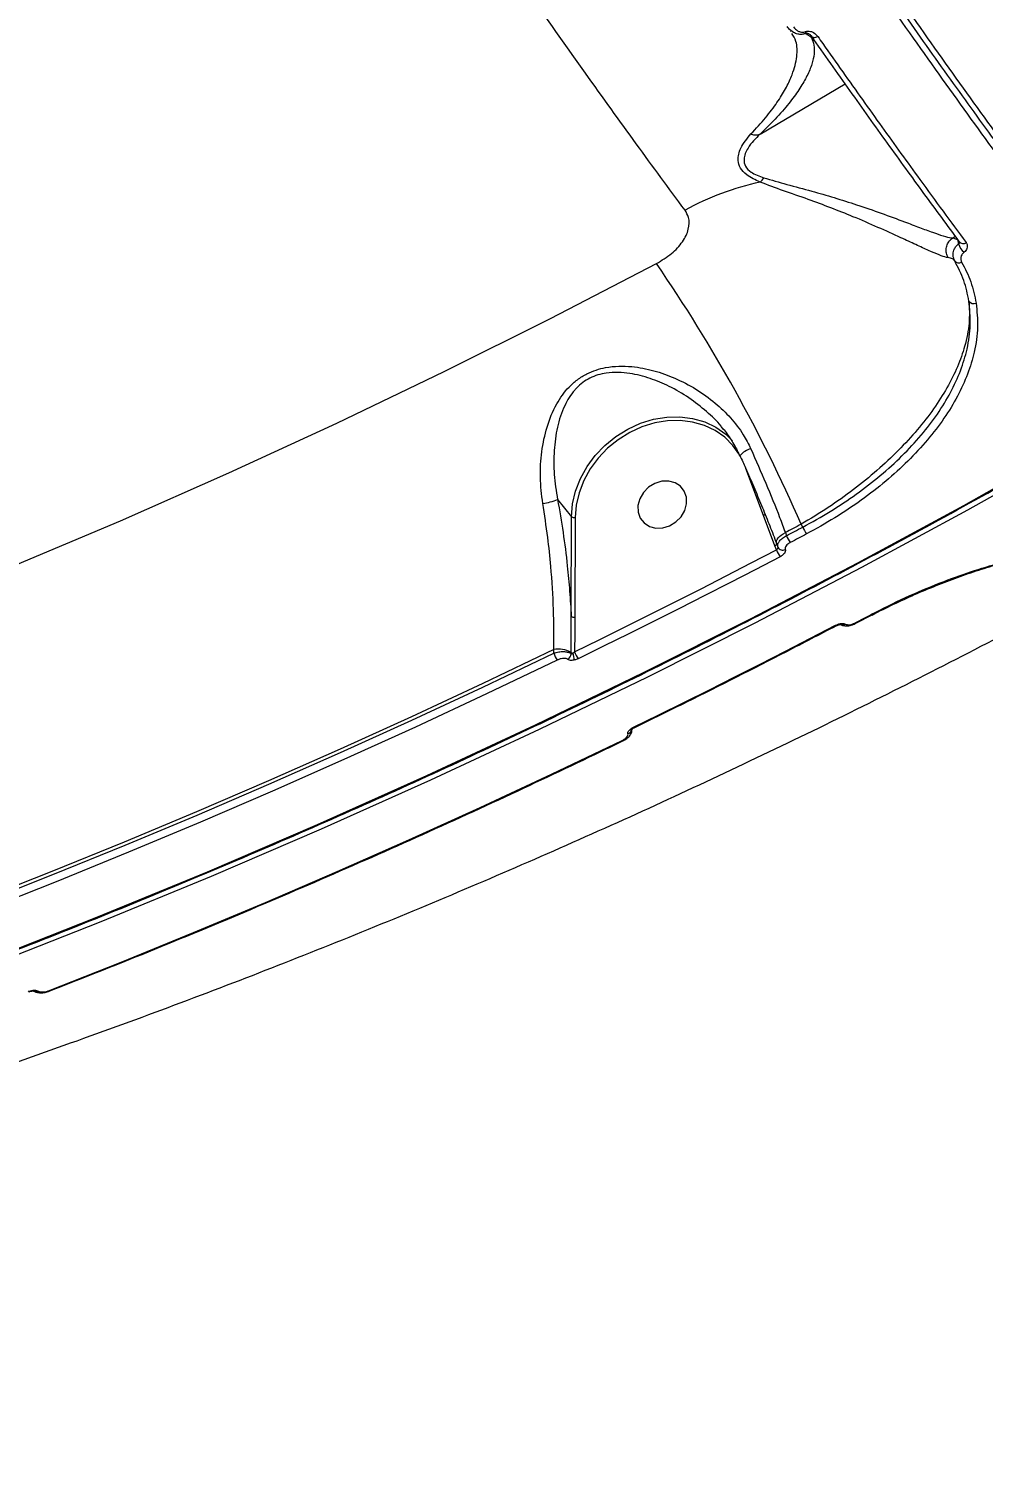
# Model space of a CAD drawing. Header units: millimetres. Extents: x -7151 to 6134, y -5040 to 5562.
# Drawn here: x -1339.5 to -1173.9, y -165.6 to 85.4 of the extents above; entities that cross this region are included whole.
import ezdxf

# ---------------------------------------------------------------- set-up
doc = ezdxf.new("R2010")
doc.units = ezdxf.units.MM
for name, color, linetype in [('DIKOM_ОБЪЕКТ', 7, 'Continuous'), ('DIKOM_РАЗМЕР_ЗОНА', 7, 'Continuous'), ('DIKOM_РАЗМЕР_ОБЪЕКТА', 7, 'Continuous')]:
    doc.layers.add(name, color=color, linetype=linetype)
doc.styles.add('style1', font='arial.ttf', dxfattribs={"width": 0.8})
doc.dimstyles.new('1-50', dxfattribs={"dimtxt": 300, "dimasz": 200, "dimexe": 100, "dimexo": 0, "dimgap": 100, "dimtad": 1, "dimtxsty": 'style1', "dimcen": 200, "dimclrd": 7, "dimclre": 7, "dimclrt": 7, "dimadec": 1, "dimazin": 2, "dimtfac": 1, "dimtmove": 0, "dimatfit": 2, "dimfxl": 0, "dimlwd": 25, "dimlwe": 18, "dimarcsym": 0})

# ---------------------------------------------------------------- blocks, each defined once
blk = doc.blocks.new('*D0')
at = {"layer": 'Defpoints', "color": 0, "transparency": 16777216}
for p in [(4133.55, 168.74), (-4567.47, -1241.13), (4133.55, -4153.12)]:
    blk.add_point(p, dxfattribs=at)
at = {"layer": 'DIKOM_РАЗМЕР_ОБЪЕКТА', "color": 7, "lineweight": 18, "transparency": 16777216}
for p, q in [((4133.55, 168.74), (4133.55, -4253.12)), ((-4567.47, -1241.13), (-4567.47, -4253.12))]:
    blk.add_line(p, q, dxfattribs=at)
at = {"layer": 'DIKOM_РАЗМЕР_ОБЪЕКТА', "color": 7, "lineweight": 25, "transparency": 16777216}
blk.add_line((-4367.47, -4153.12), (3933.55, -4153.12), dxfattribs=at)
at = {"layer": 'DIKOM_РАЗМЕР_ОБЪЕКТА', "color": 7, "transparency": 16777216}
for points in [[(-4367.47, -4119.79), (-4367.47, -4186.45), (-4567.47, -4153.12)], [(3933.55, -4119.79), (3933.55, -4186.45), (4133.55, -4153.12)]]:
    blk.add_solid(points, dxfattribs=at)
at = {"layer": 'DIKOM_РАЗМЕР_ОБЪЕКТА', "color": 7, "transparency": 16777216, "insert": (150.61, -3899.95), "char_height": 300, "attachment_point": 5, "style": 'style1'}
blk.add_mtext('8700', dxfattribs=at)
blk = doc.blocks.new('*D3')
at = {"layer": 'Defpoints', "color": 0, "transparency": 16777216}
for p in [(6133.55, 253.24), (-5802.46, -2467.19), (6133.55, -4939.78)]:
    blk.add_point(p, dxfattribs=at)
at = {"layer": 'DIKOM_РАЗМЕР_ЗОНА', "color": 7, "lineweight": 18, "transparency": 16777216}
for p, q in [((6133.55, 253.24), (6133.55, -5039.78)), ((-5802.46, -2467.19), (-5802.46, -5039.78))]:
    blk.add_line(p, q, dxfattribs=at)
at = {"layer": 'DIKOM_РАЗМЕР_ЗОНА', "color": 7, "lineweight": 25, "transparency": 16777216}
blk.add_line((-5602.46, -4939.78), (5933.55, -4939.78), dxfattribs=at)
at = {"layer": 'DIKOM_РАЗМЕР_ЗОНА', "color": 7, "transparency": 16777216}
for points in [[(-5602.46, -4906.44), (-5602.46, -4973.11), (-5802.46, -4939.78)], [(5933.55, -4906.44), (5933.55, -4973.11), (6133.55, -4939.78)]]:
    blk.add_solid(points, dxfattribs=at)
at = {"layer": 'DIKOM_РАЗМЕР_ЗОНА', "color": 7, "transparency": 16777216, "insert": (186.61, -4686.61), "char_height": 300, "attachment_point": 5, "style": 'style1'}
blk.add_mtext('11950', dxfattribs=at)

msp = doc.modelspace()

# ---------------------------------------------------------------- linework, layer by layer
at = {"layer": 'DIKOM_ОБЪЕКТ', "color": 7, "linetype": 'Continuous', "lineweight": 15}
for p, q in [((-1207.346, 85.218), (-1207.187, 85.033)), ((-1207.254, 84.915), (-1207.294, 84.992)), ((-1203.291, 83.605), (-1203.685, 83.872)), ((-1212.6, 67.095), (-1197.816, 75.843)), ((-1179.155, 49.107), (-1179.152, 49.109)), ((-1179.152, 49.109), (-1178.679, 49.389)), ((-1179.152, 49.109), (-1178.179, 48.767)), ((-1178.129, 48.075), (-1178.179, 48.767)), ((-1218.906, 15.805), (-1219.163, 16.15)), ((-1212.018, 0.918), (-1215.058, 9.059)), ((-1247.726, 3.702), (-1245.304, 0.706)), ((-1245.366, -16.592), (-1245.304, 0.706)), ((-1244.667, 0.572), (-1244.728, -16.727)), ((-1210.017, -4.322), (-1212.018, 0.918)), ((-1208.199, -2.045), (-1208, -2.578)), ((-1205.19, -1.098), (-1205.451, -0.597)), ((-1209.748, -5.042), (-1210.017, -4.322)), ((-1209.714, -3.943), (-1209.479, -4.571)), ((-1195.955, -17.785), (-1193.143, -16.304)), ((-1195.955, -17.785), (-1195.958, -17.786)), ((-1248.411, -22.97), (-1248.409, -22.34)), ((-1245.394, -23.053), (-1245.393, -22.846)), ((-1234.862, -36.189), (-1234.863, -36.288)), ((-1234.826, -36.282), (-1234.825, -36.157))]:
    msp.add_line(p, q, dxfattribs=at)
at = {"layer": 'DIKOM_ОБЪЕКТ', "color": 7, "linetype": 'Continuous', "lineweight": 15, "flags": 128}
for points in [[(-1203.688, 84.167), (-1203.619, 84.061), (-1203.519, 83.978), (-1203.394, 83.922), (-1203.248, 83.894), (-1203.085, 83.895), (-1202.913, 83.926), (-1202.738, 83.986), (-1202.566, 84.071)], [(-1555.58, -75.291), (-1535.963, -70.794), (-1516.377, -65.968), (-1496.83, -60.814), (-1477.325, -55.334), (-1457.871, -49.529), (-1438.474, -43.402), (-1419.139, -36.954), (-1399.872, -30.188), (-1380.681, -23.105), (-1361.57, -15.708), (-1342.546, -7.999), (-1323.616, 0.019), (-1304.784, 8.343), (-1286.057, 16.972), (-1267.442, 25.903), (-1248.944, 35.131), (-1230.568, 44.656)], [(-1562.906, -139.034), (-1543.07, -134.945), (-1523.256, -130.53), (-1503.471, -125.79), (-1483.721, -120.728), (-1464.011, -115.343), (-1444.348, -109.639), (-1424.737, -103.616), (-1405.184, -97.277), (-1385.696, -90.623), (-1366.278, -83.656), (-1346.936, -76.38), (-1327.676, -68.795), (-1308.504, -60.904), (-1289.425, -52.709), (-1270.446, -44.213), (-1251.571, -35.419), (-1232.808, -26.329), (-1214.161, -16.946), (-1195.636, -7.273), (-1177.239, 2.687), (-1158.976, 12.932), (-1140.851, 23.458)], [(-1140.188, 22.638), (-1158.312, 12.112), (-1176.576, 1.867), (-1194.973, -8.093), (-1213.498, -17.767), (-1232.145, -27.15), (-1250.908, -36.24), (-1269.782, -45.034), (-1288.762, -53.529), (-1307.84, -61.724), (-1327.013, -69.615), (-1346.272, -77.2), (-1365.614, -84.477), (-1385.033, -91.443), (-1404.521, -98.097), (-1424.073, -104.436), (-1443.684, -110.459), (-1463.348, -116.164), (-1483.058, -121.548), (-1502.808, -126.611), (-1522.593, -131.35), (-1542.407, -135.765), (-1562.243, -139.854)], [(-1245.304, 0.706), (-1245.126, 2.926), (-1244.611, 5.148), (-1243.77, 7.323), (-1242.623, 9.404), (-1241.194, 11.345), (-1239.514, 13.105), (-1237.62, 14.644), (-1235.553, 15.928), (-1233.359, 16.931), (-1231.086, 17.629), (-1228.783, 18.008), (-1226.501, 18.058), (-1224.29, 17.78), (-1222.198, 17.179), (-1220.27, 16.269), (-1218.55, 15.068), (-1217.345, 13.914)], [(-1216.262, 11.656), (-1217.292, 13.079), (-1218.724, 14.499), (-1220.392, 15.663), (-1222.261, 16.546), (-1224.289, 17.128), (-1226.434, 17.398), (-1228.647, 17.349), (-1230.88, 16.982), (-1233.084, 16.305), (-1235.211, 15.333), (-1237.215, 14.087), (-1239.052, 12.595), (-1240.681, 10.889), (-1242.067, 9.006), (-1243.18, 6.988), (-1243.994, 4.879), (-1244.494, 2.724), (-1244.667, 0.572)], [(-1233.759, 1.531), (-1233.398, 0.484), (-1232.726, -0.373), (-1231.798, -0.972), (-1230.69, -1.263), (-1229.49, -1.225), (-1228.297, -0.858), (-1227.207, -0.194), (-1226.308, 0.714), (-1225.673, 1.793), (-1225.354, 2.955), (-1225.376, 4.105), (-1225.738, 5.152), (-1226.409, 6.009), (-1227.337, 6.608), (-1228.446, 6.899), (-1229.645, 6.861), (-1230.838, 6.494), (-1231.928, 5.83), (-1232.827, 4.922), (-1233.462, 3.843), (-1233.781, 2.681), (-1233.759, 1.531)], [(-1212.018, 0.918), (-1211.934, 0.963), (-1211.859, 1.014), (-1211.797, 1.07), (-1211.75, 1.127), (-1211.72, 1.185), (-1211.707, 1.24), (-1211.713, 1.29), (-1211.715, 1.297)], [(-1209.714, -3.943), (-1209.755, -3.722), (-1209.723, -3.482), (-1209.62, -3.229), (-1209.447, -2.971), (-1209.21, -2.716), (-1208.917, -2.471), (-1208.576, -2.245), (-1208.199, -2.045)], [(-1205.451, -0.597), (-1205.794, -0.779), (-1206.138, -0.96), (-1206.481, -1.141), (-1206.825, -1.322), (-1207.168, -1.503), (-1207.512, -1.683), (-1207.855, -1.864), (-1208.199, -2.045)], [(-1208, -2.578), (-1207.649, -2.394), (-1207.297, -2.209), (-1206.946, -2.024), (-1206.594, -1.839), (-1206.243, -1.654), (-1205.892, -1.469), (-1205.541, -1.284), (-1205.19, -1.098)], [(-1204.527, -2.276), (-1204.878, -2.462), (-1205.23, -2.647), (-1205.581, -2.832), (-1205.933, -3.018), (-1206.284, -3.203), (-1206.636, -3.388), (-1206.987, -3.573), (-1207.339, -3.757)], [(-1210.017, -4.322), (-1209.941, -4.282), (-1209.873, -4.237), (-1209.815, -4.188), (-1209.767, -4.137), (-1209.733, -4.085), (-1209.712, -4.035), (-1209.706, -3.987), (-1209.714, -3.943)], [(-1244.789, -22.726), (-1240.386, -20.572), (-1235.99, -18.402), (-1231.599, -16.215), (-1227.216, -14.013), (-1222.839, -11.794), (-1218.468, -9.559), (-1214.105, -7.308), (-1209.748, -5.042)], [(-1209.088, -6.224), (-1213.448, -8.493), (-1217.815, -10.746), (-1222.189, -12.982), (-1226.57, -15.203), (-1230.957, -17.407), (-1235.351, -19.595), (-1239.751, -21.767), (-1244.158, -23.923)], [(-1196.064, -17.703), (-1195.712, -17.518), (-1195.36, -17.333), (-1195.009, -17.148), (-1194.657, -16.963), (-1194.305, -16.778), (-1193.954, -16.593), (-1193.603, -16.407), (-1193.251, -16.222)], [(-1193.143, -16.304), (-1193.159, -16.304), (-1193.197, -16.279), (-1193.251, -16.222)], [(-1193.137, -16.298), (-1193.137, -16.298), (-1193.143, -16.304)], [(-1234.54, -35.818), (-1230.133, -33.662), (-1225.733, -31.49), (-1221.339, -29.302), (-1216.952, -27.097), (-1212.571, -24.877), (-1208.198, -22.64), (-1203.83, -20.388), (-1199.47, -18.119)], [(-1199.36, -18.203), (-1199.377, -18.204), (-1199.416, -18.177), (-1199.47, -18.119)], [(-1248.409, -22.34), (-1260.718, -28.228), (-1273.074, -33.989), (-1285.476, -39.622), (-1297.922, -45.127), (-1310.411, -50.502), (-1322.94, -55.747), (-1335.508, -60.861), (-1348.114, -65.844)], [(-1347.914, -66.378), (-1335.334, -61.406), (-1322.792, -56.302), (-1310.288, -51.068), (-1297.825, -45.705), (-1285.404, -40.213), (-1273.027, -34.592), (-1260.696, -28.845), (-1248.411, -22.97)], [(-1247.784, -24.166), (-1260.079, -30.045), (-1272.42, -35.798), (-1284.808, -41.423), (-1297.239, -46.919), (-1309.712, -52.287), (-1322.226, -57.525), (-1334.779, -62.633), (-1347.369, -67.61)], [(-1234.426, -35.9), (-1234.444, -35.901), (-1234.485, -35.875), (-1234.54, -35.818)], [(-1336.093, -81.556), (-1323.503, -76.579), (-1310.95, -71.471), (-1298.436, -66.232), (-1285.963, -60.865), (-1273.532, -55.368), (-1261.145, -49.743), (-1248.803, -43.991), (-1236.508, -38.111)], [(-1236.395, -38.192), (-1236.412, -38.193), (-1236.453, -38.168), (-1236.508, -38.111)], [(-1335.971, -81.632), (-1335.991, -81.634), (-1336.037, -81.611), (-1336.093, -81.556)]]:
    msp.add_lwpolyline(points, dxfattribs=at)
at = {"layer": 'DIKOM_ОБЪЕКТ', "color": 7, "linetype": 'Continuous', "lineweight": 15}
for centre, radius, start, end in [((-1208.159, 83.584), 3.677, 15.97499, 21.1261), ((-1202.298, 11.386), 48.506, 102.23649, 118.73486), ((-1214.724, 61.257), 3.27, 311.00268, 328.42269), ((-1175.746, 48.593), 2.439, 192.2553, 234.11904), ((-1177.34, 48.956), 0.823, 214.65446, 307.95324), ((-1455.131, -109.584), 272.43, 23.58149, 34.48296), ((-1178.101, 45.645), 0.887, 217.47861, 303.68611), ((-1175.485, 38.752), 1.05, 216.01217, 292.63351), ((-1212.849, 8.241), 4.473, 107.51285, 136.02413), ((-1251.786, 13.97), 11.042, 277.72181, 291.57326), ((-1244.84, 1.329), 0.777, 233.29675, 282.88563), ((-1199.183, 1.508), 6.548, 203.45456, 215.30182), ((-1208.638, -4.158), 0.937, 206.16414, 296.99802), ((-1202.062, -0.025), 6.464, 203.27227, 215.27476), ((-1203.878, -2.539), 6.381, 203.09378, 215.28066), ((-1244.902, -15.97), 0.776, 233.27289, 282.90949), ((-1198.244, -17.243), 0.823, 239.48227, 305.48603), ((-1195.927, -17.638), 0.151, 205.29469, 258.10795), ((-1247.577, -26.615), 4.356, 59.91874, 101.01505), ((-1243.205, -21.002), 5.566, 200.71121, 214.64739), ((-1246.587, -23.026), 1.193, 301.08727, 358.66847), ((-1245.019, -22.266), 0.69, 237.1622, 268.76948), ((-1247.889, -23.909), 3.009, 354.99779, 18.45401), ((-1239.575, -20.74), 5.58, 200.85103, 214.78765), ((-1235.882, -36.001), 1.031, 290.30882, 347.39745), ((-1235.048, -35.858), 0.37, 253.36177, 307.4741), ((-1338.231, -80.918), 0.789, 238.914, 298.55622)]:
    msp.add_arc(centre, radius, start, end, dxfattribs=at)
for points, knots in [([(-1140.851, 23.458), (-1142.387, 25.374), (-1146.527, 30.535), (-1153.685, 39.741), (-1162.414, 51.275), (-1171.679, 63.833), (-1181.463, 77.395), (-1191.744, 91.944), (-1202.296, 107.157), (-1213.077, 122.967), (-1224.039, 139.295), (-1235.362, 156.406), (-1247.022, 174.274), (-1258.983, 192.855), (-1270.985, 211.738), (-1282.983, 230.852), (-1294.938, 250.122), (-1307.044, 269.861), (-1319.264, 290.02), (-1331.558, 310.537), (-1343.513, 330.722), (-1355.096, 350.502), (-1366.285, 369.821), (-1377.403, 389.233), (-1388.41, 408.677), (-1399.266, 428.092), (-1409.88, 447.312), (-1420.213, 466.273), (-1430.232, 484.917), (-1439.965, 503.298), (-1449.364, 521.34), (-1458.389, 538.97), (-1466.841, 555.801), (-1474.703, 571.793), (-1481.975, 586.928), (-1488.774, 601.449), (-1495.058, 615.285), (-1500.778, 628.347), (-1505.556, 639.703), (-1508.188, 646.339), (-1509.353, 649.274)], [0, 0, 0, 0, 0.0156514, 0.0421673, 0.0687038, 0.0952198, 0.1225059, 0.1498143, 0.1771006, 0.2036164, 0.2301527, 0.2566689, 0.2839551, 0.3112633, 0.3385495, 0.3650656, 0.391602, 0.4181179, 0.4454042, 0.4727126, 0.4999987, 0.52556, 0.5511395, 0.5767008, 0.6029495, 0.6292179, 0.6554665, 0.6819828, 0.7085191, 0.7350351, 0.7623214, 0.7896298, 0.8169162, 0.8434321, 0.8699688, 0.8964848, 0.9237707, 0.9510796, 0.9783656, 1, 1, 1, 1]), ([(-1225.617, 53.918), (-1228.41, 57.704), (-1233.998, 65.277), (-1242.857, 77.613), (-1252.119, 90.74), (-1261.808, 104.723), (-1271.89, 119.512), (-1282.145, 134.787), (-1292.533, 150.482), (-1303.014, 166.527), (-1313.759, 183.18), (-1324.741, 200.411), (-1335.926, 218.171), (-1347.073, 236.075), (-1358.143, 254.056), (-1369.104, 272.051), (-1380.131, 290.347), (-1391.187, 308.893), (-1402.236, 327.627), (-1413.041, 346.15), (-1423.571, 364.402), (-1433.802, 382.331), (-1443.895, 400.219), (-1453.81, 418.001), (-1463.507, 435.609), (-1472.784, 452.674), (-1481.617, 469.147), (-1489.996, 484.996), (-1498.051, 500.465), (-1505.738, 515.481), (-1513.026, 529.985), (-1519.275, 542.686), (-1524.631, 553.782), (-1527.604, 560.102), (-1529.093, 563.266)], [0, 0, 0, 0, 0.0311783, 0.0623807, 0.0935594, 0.125644, 0.1577551, 0.1898399, 0.2210203, 0.2522242, 0.2834046, 0.3154896, 0.3476008, 0.379686, 0.4108889, 0.4421158, 0.4733187, 0.5054255, 0.5375584, 0.5696653, 0.6009195, 0.6321978, 0.663452, 0.69561, 0.7277939, 0.7599519, 0.7912843, 0.8226406, 0.8539728, 0.8862088, 0.9184713, 0.9507072, 0.9753304, 1, 1, 1, 1]), ([(-1137.879, 21.65), (-1139.643, 23.819), (-1143.486, 28.544), (-1149.818, 36.616), (-1156.771, 45.676), (-1164.123, 55.476), (-1171.862, 66.005), (-1179.994, 77.279), (-1188.385, 89.098), (-1194.193, 97.445), (-1197.095, 101.616)], [0, 0, 0, 0, 0.106225, 0.23145, 0.3566747, 0.4817724, 0.6112577, 0.7408866, 0.8705141, 1, 1, 1, 1]), ([(-1195.981, 101.549), (-1193.953, 98.631), (-1188.448, 90.711), (-1179.751, 78.419), (-1170.016, 64.924), (-1160.694, 52.291), (-1151.82, 40.562), (-1143.439, 29.798), (-1135.58, 20.04), (-1128.267, 11.326), (-1121.503, 3.648), (-1115.302, -2.977), (-1109.693, -8.523), (-1104.705, -12.958), (-1100.351, -16.27), (-1096.678, -18.387), (-1093.802, -19.414), (-1092.461, -19.21), (-1091.869, -19.12)], [0, 0, 0, 0, 0.0378545, 0.1027532, 0.1678563, 0.2330637, 0.2982702, 0.363374, 0.4282726, 0.4931711, 0.5582741, 0.6234815, 0.6886887, 0.7537918, 0.8186906, 0.8835883, 0.9486908, 1, 1, 1, 1]), ([(-1204.624, 84.596), (-1204.673, 84.578), (-1204.902, 84.491), (-1205.387, 84.403), (-1206.096, 84.462), (-1206.929, 84.786), (-1207.533, 85.279), (-1207.821, 85.679), (-1207.894, 85.78)], [0, 0, 0, 0, 0.039878, 0.1865156, 0.3714722, 0.5854837, 0.8948357, 1, 1, 1, 1]), ([(-1206.792, 85.716), (-1206.58, 85.473), (-1206.265, 85.111), (-1205.65, 84.855), (-1205.208, 84.8), (-1204.9, 84.847), (-1204.759, 84.899), (-1204.729, 84.91)], [0, 0, 0, 0, 0.4456426, 0.6623757, 0.8364751, 0.9657767, 1, 1, 1, 1]), ([(-1214.183, 67.158), (-1214.079, 67.266), (-1213.021, 68.361), (-1211.275, 70.347), (-1209.361, 72.935), (-1207.955, 75.296), (-1206.761, 77.916), (-1206.082, 80.636), (-1206.127, 83.03), (-1206.819, 84.156), (-1207.094, 84.603)], [0, 0, 0, 0, 0.0128461, 0.1304824, 0.2486835, 0.3671904, 0.4852533, 0.6784437, 0.8721409, 1, 1, 1, 1]), ([(-1203.685, 83.872), (-1203.51, 83.452), (-1203.159, 82.612), (-1203.153, 81.055), (-1203.534, 79.281), (-1204.356, 77.297), (-1205.593, 75.133), (-1207.305, 72.751), (-1209.51, 70.121), (-1211.571, 68.103), (-1212.6, 67.095)], [0, 0, 0, 0, 0.1257433, 0.25148931, 0.37946086, 0.50742518, 0.62855969, 0.74966589, 0.8748974, 1, 1, 1, 1]), ([(-1204.729, 84.91), (-1204.697, 84.921), (-1204.55, 84.975), (-1204.228, 85.023), (-1203.762, 84.964), (-1203.116, 84.696), (-1202.786, 84.321), (-1202.566, 84.071)], [0, 0, 0, 0, 0.0349399, 0.1620691, 0.3362629, 0.5591209, 1, 1, 1, 1]), ([(-1203.688, 84.167), (-1203.797, 84.276), (-1203.956, 84.435), (-1204.235, 84.572), (-1204.407, 84.617), (-1204.525, 84.617), (-1204.584, 84.608), (-1204.612, 84.6), (-1204.624, 84.596)], [0, 0, 0, 0, 0.5066557, 0.7403545, 0.8952831, 0.953509, 0.981116, 1, 1, 1, 1]), ([(-1203.685, 83.872), (-1203.738, 83.914), (-1204.001, 84.122), (-1204.316, 84.367), (-1204.581, 84.565), (-1204.624, 84.596)], [0, 0, 0, 0, 0.1735147, 0.8675317, 1, 1, 1, 1]), ([(-1178.017, 48.489), (-1180.048, 51.241), (-1184.11, 56.745), (-1190.453, 65.506), (-1196.958, 74.6), (-1201.445, 80.978), (-1203.688, 84.167)], [0, 0, 0, 0, 0.2493132, 0.4986253, 0.7493117, 1, 1, 1, 1]), ([(-1202.566, 84.071), (-1202.276, 83.657), (-1200.825, 81.588), (-1197.082, 76.274), (-1191.431, 68.334), (-1184.249, 58.369), (-1179.487, 51.907), (-1176.834, 48.308)], [0, 0, 0, 0, 0.0321641, 0.1608339, 0.4183979, 0.6759574, 1, 1, 1, 1]), ([(-1212.579, 58.789), (-1213.41, 59.18), (-1214.848, 59.855), (-1216.092, 61.21), (-1216.451, 62.469), (-1216.328, 63.639), (-1215.755, 65.276), (-1214.844, 66.366), (-1214.183, 67.158)], [0, 0, 0, 0, 0.1914563, 0.3312388, 0.4704936, 0.5823701, 0.6969403, 1, 1, 1, 1]), ([(-1212.61, 67.09), (-1212.611, 67.089), (-1213.369, 66.405), (-1214.408, 65.279), (-1215.196, 63.741), (-1215.458, 62.664), (-1215.244, 61.515), (-1214.092, 60.335), (-1212.734, 59.837), (-1211.938, 59.545)], [0, 0, 0, 0, 0.0003323, 0.3168963, 0.4308789, 0.5444489, 0.6783333, 0.8113834, 1, 1, 1, 1]), ([(-1214.183, 67.158), (-1214.145, 67.143), (-1213.875, 67.037), (-1213.313, 66.915), (-1212.856, 67.029), (-1212.61, 67.09)], [0, 0, 0, 0, 0.0700041, 0.5006667, 1, 1, 1, 1]), ([(-1212.6, 67.095), (-1212.602, 67.094), (-1212.605, 67.092), (-1212.608, 67.09), (-1212.609, 67.09), (-1212.61, 67.09)], [0, 0, 0, 0, 0.4558793, 0.7986903, 1, 1, 1, 1]), ([(-1179.946, 45.678), (-1180.04, 45.693), (-1180.421, 45.753), (-1181.442, 46.104), (-1183.244, 46.874), (-1185.507, 47.914), (-1188.424, 49.271), (-1192.083, 50.932), (-1196.213, 52.711), (-1200.305, 54.337), (-1204.36, 55.857), (-1208.579, 57.281), (-1211.247, 58.287), (-1212.579, 58.789)], [0, 0, 0, 0, 0.0275925, 0.1121839, 0.196826, 0.2807371, 0.3647075, 0.4782495, 0.5919067, 0.6886555, 0.7854212, 0.8928603, 1, 1, 1, 1]), ([(-1211.938, 59.545), (-1210.62, 59.162), (-1207.939, 58.382), (-1203.767, 57.291), (-1199.7, 56.106), (-1195.639, 54.818), (-1191.488, 53.379), (-1187.83, 52.023), (-1184.864, 50.897), (-1182.582, 50.053), (-1180.767, 49.418), (-1179.571, 49.155), (-1179.319, 49.111), (-1179.155, 49.107), (-1179.155, 49.107)], [0, 0, 0, 0, 0.1058566, 0.2153345, 0.3127885, 0.4120301, 0.5248156, 0.6413483, 0.7237037, 0.8082146, 0.8893766, 0.973498, 0.9999871, 1, 1, 1, 1]), ([(-1230.568, 44.656), (-1229.663, 45.204), (-1227.865, 46.293), (-1225.932, 48.413), (-1224.882, 50.607), (-1224.812, 52.53), (-1225.38, 53.509), (-1225.617, 53.918)], [0, 0, 0, 0, 0.2180204, 0.433233, 0.6437942, 0.8514307, 1, 1, 1, 1]), ([(-1179.946, 45.678), (-1179.968, 45.716), (-1180.036, 45.834), (-1180.208, 46.212), (-1180.349, 46.862), (-1180.243, 47.707), (-1179.866, 48.527), (-1179.402, 48.905), (-1179.155, 49.107)], [0, 0, 0, 0, 0.0343198, 0.1061074, 0.3220806, 0.5380529, 0.7540153, 1, 1, 1, 1]), ([(-1178.805, 45.105), (-1178.934, 45.422), (-1179.172, 46.004), (-1179.02, 46.88), (-1178.67, 47.576), (-1178.313, 47.905), (-1178.129, 48.075)], [0, 0, 0, 0, 0.33119033, 0.60779913, 0.79832303, 1, 1, 1, 1]), ([(-1178.129, 48.075), (-1178.105, 48.093), (-1178.065, 48.124), (-1178.007, 48.184), (-1177.953, 48.265), (-1177.949, 48.315), (-1177.947, 48.346)], [0, 0, 0, 0, 0.140358, 0.2378244, 0.5395478, 1, 1, 1, 1]), ([(-1176.834, 48.308), (-1176.814, 48.278), (-1176.691, 48.101), (-1176.582, 47.752), (-1176.654, 47.291), (-1176.853, 46.906), (-1177.068, 46.713), (-1177.175, 46.616)], [0, 0, 0, 0, 0.0638719, 0.388549, 0.6455584, 0.8222835, 1, 1, 1, 1]), ([(-1178.805, 45.105), (-1178.915, 45.25), (-1179.136, 45.54), (-1179.675, 45.632), (-1179.946, 45.678)], [0, 0, 0, 0, 0.4978733, 1, 1, 1, 1]), ([(-1177.175, 46.616), (-1177.287, 46.516), (-1177.509, 46.314), (-1177.721, 45.908), (-1177.813, 45.408), (-1177.682, 45.085), (-1177.609, 44.907)], [0, 0, 0, 0, 0.1848722, 0.3686185, 0.6501207, 1, 1, 1, 1]), ([(-1176.335, 38.134), (-1176.579, 39.341), (-1177.071, 41.771), (-1178.224, 43.988), (-1178.805, 45.105)], [0, 0, 0, 0, 0.49647713, 1, 1, 1, 1]), ([(-1177.609, 44.907), (-1177.023, 43.782), (-1175.842, 41.515), (-1175.336, 39.033), (-1175.081, 37.782)], [0, 0, 0, 0, 0.4964873, 1, 1, 1, 1]), ([(-1176.335, 38.134), (-1176.275, 36.88), (-1176.155, 34.372), (-1176.924, 30.512), (-1178.259, 26.74), (-1180.068, 23.105), (-1182.394, 19.441), (-1185.229, 15.792), (-1188.523, 12.205), (-1192.232, 8.723), (-1196.328, 5.402), (-1200.727, 2.252), (-1203.878, 0.351), (-1205.451, -0.597)], [0, 0, 0, 0, 0.1033759, 0.2067539, 0.2946066, 0.3827386, 0.4705923, 0.5587489, 0.6471789, 0.735337, 0.8234658, 0.9118707, 1, 1, 1, 1]), ([(-1205.19, -1.098), (-1203.574, -0.206), (-1200.338, 1.581), (-1195.832, 4.603), (-1191.649, 7.829), (-1187.879, 11.259), (-1184.553, 14.837), (-1181.72, 18.524), (-1179.437, 22.279), (-1177.708, 26.06), (-1176.519, 30.004), (-1175.941, 34.072), (-1176.203, 36.78), (-1176.335, 38.134)], [0, 0, 0, 0, 0.0886953, 0.1776663, 0.2663605, 0.3550654, 0.4440575, 0.5327592, 0.6211359, 0.7097986, 0.7981742, 0.8990878, 1, 1, 1, 1]), ([(-1175.081, 37.782), (-1174.948, 36.402), (-1174.681, 33.642), (-1175.272, 29.492), (-1176.486, 25.468), (-1178.249, 21.609), (-1180.58, 17.776), (-1183.47, 14.01), (-1186.864, 10.355), (-1190.71, 6.851), (-1194.979, 3.553), (-1199.576, 0.464), (-1202.878, -1.364), (-1204.527, -2.276)], [0, 0, 0, 0, 0.1009721, 0.2019355, 0.2903389, 0.3790205, 0.4674225, 0.5561144, 0.6450887, 0.7337807, 0.8224245, 0.9113528, 1, 1, 1, 1]), ([(-1250.302, 3.029), (-1250.486, 4.54), (-1250.853, 7.565), (-1250.553, 12.036), (-1249.684, 16.329), (-1248.134, 20.132), (-1246.224, 22.852), (-1244.329, 24.537), (-1242.264, 25.831), (-1239.776, 26.633), (-1237.122, 26.893), (-1234.303, 26.782), (-1231.009, 26.146), (-1227.281, 24.809), (-1223.68, 22.934), (-1220.427, 20.604), (-1217.665, 17.931), (-1215.575, 15.249), (-1214.611, 13.334), (-1214.195, 12.507)], [0, 0, 0, 0, 0.0759092, 0.1519062, 0.2286353, 0.305189, 0.3688618, 0.4016182, 0.4343308, 0.4904582, 0.5282375, 0.566085, 0.6308767, 0.6957719, 0.7645229, 0.8332308, 0.8936823, 0.9540635, 1, 1, 1, 1]), ([(-1219.163, 16.15), (-1219.23, 16.242), (-1220.002, 17.292), (-1221.939, 19.079), (-1224.927, 21.444), (-1228.235, 23.355), (-1231.656, 24.795), (-1234.636, 25.565), (-1237.211, 25.812), (-1239.572, 25.7), (-1242.203, 24.927), (-1243.912, 23.631), (-1245.396, 22.013), (-1246.743, 19.798), (-1247.871, 16.248), (-1248.408, 12.234), (-1248.432, 8.015), (-1247.963, 5.152), (-1247.726, 3.702)], [0, 0, 0, 0, 0.0066773, 0.0764523, 0.1541649, 0.2334688, 0.3053852, 0.3787656, 0.418922, 0.4600404, 0.5181298, 0.5755111, 0.5858769, 0.6543707, 0.738943, 0.8263355, 0.912081, 1, 1, 1, 1]), ([(-1741.304, -161.084), (-1738.084, -160.922), (-1728.749, -160.452), (-1713.274, -159.455), (-1694.876, -157.998), (-1676.457, -156.249), (-1658.023, -154.216), (-1639.578, -151.895), (-1621.128, -149.29), (-1602.677, -146.399), (-1584.229, -143.225), (-1565.791, -139.767), (-1547.365, -136.026), (-1528.959, -132.005), (-1510.575, -127.703), (-1492.219, -123.122), (-1473.896, -118.263), (-1455.611, -113.127), (-1437.368, -107.716), (-1419.171, -102.03), (-1401.027, -96.072), (-1382.939, -89.844), (-1364.913, -83.346), (-1346.952, -76.58), (-1329.063, -69.549), (-1311.248, -62.253), (-1293.514, -54.696), (-1275.864, -46.878), (-1258.303, -38.802), (-1240.836, -30.47), (-1223.468, -21.885), (-1206.202, -13.047), (-1189.043, -3.962), (-1171.999, 5.375), (-1155.89, 14.473), (-1145.513, 20.555), (-1140.735, 23.355)], [0, 0, 0, 0, 0.0157721, 0.0457293, 0.075687, 0.1056446, 0.1356021, 0.1655602, 0.195518, 0.2254759, 0.255434, 0.2853921, 0.31535, 0.3453082, 0.3752662, 0.4052244, 0.4351826, 0.4651407, 0.4950989, 0.5250572, 0.5550154, 0.5849739, 0.6149322, 0.6448903, 0.674849, 0.7048073, 0.7347659, 0.7647243, 0.7946825, 0.8246409, 0.8545994, 0.8845578, 0.9145163, 0.9444747, 0.9744334, 1, 1, 1, 1]), ([(-1219.159, 16.154), (-1219.119, 16.11), (-1218.532, 15.465), (-1217.601, 14.051), (-1216.633, 12.47), (-1216.254, 11.514), (-1216.172, 11.307)], [0, 0, 0, 0, 0.0313101, 0.4557013, 0.8823201, 1, 1, 1, 1]), ([(-1216.084, 11.343), (-1215.76, 10.627), (-1214.936, 8.807), (-1213.682, 5.908), (-1212.319, 2.668), (-1211.053, -0.484), (-1210.192, -2.683), (-1209.789, -3.781), (-1209.743, -3.906)], [0, 0, 0, 0, 0.1351858, 0.3436358, 0.5532494, 0.7633533, 0.9730109, 1, 1, 1, 1]), ([(-1214.195, 12.507), (-1213.31, 10.501), (-1211.514, 6.431), (-1209.557, 1.574), (-1208.527, -1.171), (-1208.199, -2.045)], [0, 0, 0, 0, 0.3984791, 0.8085238, 1, 1, 1, 1]), ([(-1248.409, -22.34), (-1248.394, -20.045), (-1248.362, -15.39), (-1248.794, -8.763), (-1249.436, -2.569), (-1249.998, 1.064), (-1250.302, 3.029)], [0, 0, 0, 0, 0.2848606, 0.5777504, 0.7715665, 1, 1, 1, 1]), ([(-1247.726, 3.702), (-1247.397, 1.806), (-1246.733, -2.017), (-1246.07, -7.366), (-1245.608, -12.253), (-1245.447, -15.141), (-1245.366, -16.592)], [0, 0, 0, 0, 0.2794478, 0.5634183, 0.7807135, 1, 1, 1, 1]), ([(-1209.748, -5.042), (-1209.702, -5.009), (-1209.61, -4.943), (-1209.514, -4.821), (-1209.463, -4.697), (-1209.464, -4.615), (-1209.477, -4.576), (-1209.479, -4.571)], [0, 0, 0, 0, 0.240242, 0.4810665, 0.7220741, 0.9630202, 1, 1, 1, 1]), ([(-1209.479, -4.571), (-1209.486, -4.55), (-1209.542, -4.387), (-1209.525, -4.037), (-1209.237, -3.511), (-1208.719, -2.991), (-1208.24, -2.716), (-1208, -2.578)], [0, 0, 0, 0, 0.0370457, 0.2780076, 0.5187653, 0.759336, 1, 1, 1, 1]), ([(-1208.213, -4.993), (-1208.208, -5.007), (-1208.174, -5.107), (-1208.181, -5.324), (-1208.351, -5.648), (-1208.658, -5.969), (-1208.944, -6.139), (-1209.088, -6.224)], [0, 0, 0, 0, 0.0373381, 0.278292, 0.5191388, 0.7595395, 1, 1, 1, 1]), ([(-1207.339, -3.757), (-1207.482, -3.843), (-1207.768, -4.014), (-1208.075, -4.336), (-1208.244, -4.662), (-1208.251, -4.879), (-1208.217, -4.98), (-1208.213, -4.993)], [0, 0, 0, 0, 0.2404832, 0.4810681, 0.7219624, 0.9629112, 1, 1, 1, 1]), ([(-1193.251, -16.222), (-1191.3, -15.233), (-1187.396, -13.255), (-1181.595, -10.819), (-1176.037, -8.807), (-1170.785, -7.201), (-1165.621, -5.907), (-1160.621, -4.951), (-1155.846, -4.325), (-1151.359, -4.032), (-1147.244, -4.086), (-1143.498, -4.44), (-1141.391, -4.937), (-1140.339, -5.185)], [0, 0, 0, 0, 0.102185, 0.204368, 0.2924906, 0.3808901, 0.4690106, 0.5574048, 0.6460742, 0.7344665, 0.8228797, 0.9115788, 1, 1, 1, 1]), ([(-1193.107, -16.352), (-1192.919, -16.25), (-1191.569, -15.518), (-1188.961, -14.254), (-1185.302, -12.578), (-1181.584, -11.037), (-1177.853, -9.632), (-1174.139, -8.379), (-1170.476, -7.288), (-1166.894, -6.365), (-1163.42, -5.619), (-1160.071, -5.042), (-1156.847, -4.626), (-1153.746, -4.367), (-1150.782, -4.266), (-1147.978, -4.322), (-1145.369, -4.536), (-1143.043, -4.876), (-1141.718, -5.212), (-1141.096, -5.369)], [0, 0, 0, 0, 0.0101772, 0.0731653, 0.1364512, 0.199867, 0.2631621, 0.3261655, 0.3887363, 0.4507754, 0.5122286, 0.5730029, 0.6337019, 0.6949866, 0.7568145, 0.8190948, 0.8817021, 0.9444673, 1, 1, 1, 1]), ([(-1592.391, -152.658), (-1588.76, -152.213), (-1578.897, -151.004), (-1562.82, -148.697), (-1544.161, -145.768), (-1525.521, -142.525), (-1506.905, -138.987), (-1488.317, -135.149), (-1469.764, -131.015), (-1451.251, -126.585), (-1432.782, -121.86), (-1414.363, -116.842), (-1395.999, -111.532), (-1377.695, -105.931), (-1359.456, -100.042), (-1341.288, -93.867), (-1323.196, -87.406), (-1305.184, -80.661), (-1287.257, -73.635), (-1269.421, -66.33), (-1251.68, -58.748), (-1234.039, -50.89), (-1216.504, -42.759), (-1199.077, -34.36), (-1181.77, -25.683), (-1168.707, -18.92), (-1161.43, -15.018), (-1159.848, -14.17)], [0, 0, 0, 0, 0.0243078, 0.0660193, 0.1077554, 0.1495157, 0.1912986, 0.2331032, 0.2749291, 0.3167747, 0.3586397, 0.4005222, 0.4424219, 0.4843382, 0.5262697, 0.568216, 0.6101758, 0.6521484, 0.6941334, 0.7361301, 0.7781375, 0.8201548, 0.8621818, 0.9042173, 0.9462615, 0.9883133, 1, 1, 1, 1]), ([(-1245.393, -22.846), (-1245.377, -21.036), (-1245.359, -18.957), (-1245.365, -16.863), (-1245.366, -16.592)], [0, 0, 0, 0, 0.8707691, 1, 1, 1, 1]), ([(-1244.728, -16.727), (-1244.73, -16.995), (-1244.742, -18.994), (-1244.768, -20.994), (-1244.789, -22.726)], [0, 0, 0, 0, 0.1343735, 1, 1, 1, 1]), ([(-1234.426, -35.9), (-1231.374, -34.405), (-1222.525, -30.071), (-1210.836, -24.168), (-1202.229, -19.695), (-1199.36, -18.203)], [0, 0, 0, 0, 0.2597955, 0.7532836, 1, 1, 1, 1]), ([(-1199.47, -18.119), (-1199.447, -18.107), (-1199.275, -18.019), (-1198.929, -17.884), (-1198.461, -17.788), (-1198.041, -17.788), (-1197.858, -17.872), (-1197.766, -17.913)], [0, 0, 0, 0, 0.0372978, 0.2778814, 0.5186783, 0.759273, 1, 1, 1, 1]), ([(-1199.357, -18.206), (-1199.315, -18.184), (-1199.194, -18.119), (-1198.983, -18.046), (-1198.772, -18), (-1198.637, -17.989), (-1198.569, -17.996), (-1198.575, -17.994), (-1198.578, -17.994)], [0, 0, 0, 0, 0.1269269, 0.3675705, 0.5793485, 0.7644155, 0.9195896, 1, 1, 1, 1]), ([(-1198.65, -17.933), (-1198.612, -17.965), (-1198.439, -18.114), (-1197.994, -18.216), (-1197.34, -18.246), (-1196.609, -18.097), (-1196.159, -17.868), (-1195.966, -17.771)], [0, 0, 0, 0, 0.0549268, 0.2527205, 0.4998134, 0.7863356, 1, 1, 1, 1]), ([(-1197.766, -17.913), (-1197.674, -17.955), (-1197.491, -18.038), (-1197.072, -18.037), (-1196.604, -17.94), (-1196.259, -17.803), (-1196.087, -17.715), (-1196.064, -17.703)], [0, 0, 0, 0, 0.240881, 0.4813392, 0.7221327, 0.9627878, 1, 1, 1, 1]), ([(-1248.411, -22.97), (-1248.329, -22.943), (-1247.982, -22.828), (-1247.338, -22.699), (-1246.546, -22.675), (-1245.851, -22.785), (-1245.547, -22.964), (-1245.394, -23.053)], [0, 0, 0, 0, 0.0748737, 0.3151848, 0.5451376, 0.7714711, 1, 1, 1, 1]), ([(-1245.971, -24.047), (-1246.063, -23.997), (-1246.247, -23.895), (-1246.666, -23.862), (-1247.141, -23.924), (-1247.527, -24.047), (-1247.734, -24.143), (-1247.784, -24.166)], [0, 0, 0, 0, 0.224955, 0.4495933, 0.6803393, 0.9238456, 1, 1, 1, 1]), ([(-1244.891, -24.171), (-1245.02, -24.19), (-1245.302, -24.232), (-1245.694, -24.199), (-1245.879, -24.098), (-1245.971, -24.047)], [0, 0, 0, 0, 0.2985898, 0.6491269, 1, 1, 1, 1]), ([(-1245.394, -23.053), (-1245.369, -23.064), (-1245.338, -23.077), (-1245.261, -23.074), (-1245.164, -23.044), (-1245.077, -22.985), (-1245.034, -22.956)], [0, 0, 0, 0, 0.2617017, 0.3212109, 0.6715674, 1, 1, 1, 1]), ([(-1245.034, -22.956), (-1244.974, -22.907), (-1244.888, -22.838), (-1244.812, -22.751), (-1244.789, -22.726)], [0, 0, 0, 0, 0.7056734, 1, 1, 1, 1]), ([(-1244.158, -23.923), (-1244.225, -23.955), (-1244.461, -24.064), (-1244.712, -24.127), (-1244.891, -24.171)], [0, 0, 0, 0, 0.2878827, 1, 1, 1, 1]), ([(-1236.508, -38.111), (-1236.348, -38.025), (-1236.028, -37.851), (-1235.684, -37.534), (-1235.487, -37.221), (-1235.512, -37.051), (-1235.524, -36.967)], [0, 0, 0, 0, 0.2565978, 0.5136096, 0.7613392, 1, 1, 1, 1]), ([(-1236.399, -38.187), (-1236.355, -38.168), (-1236.03, -38.022), (-1235.519, -37.661), (-1235.054, -37.119), (-1234.826, -36.633), (-1234.846, -36.36), (-1234.851, -36.288)], [0, 0, 0, 0, 0.0509453, 0.3806249, 0.6789702, 0.9155769, 1, 1, 1, 1]), ([(-1235.524, -36.967), (-1235.536, -36.889), (-1235.559, -36.733), (-1235.413, -36.462), (-1235.235, -36.292), (-1235.154, -36.213)], [0, 0, 0, 0, 0.35109, 0.7014415, 1, 1, 1, 1]), ([(-1235.154, -36.213), (-1235.103, -36.172), (-1234.928, -36.027), (-1234.701, -35.905), (-1234.54, -35.818)], [0, 0, 0, 0, 0.2879326, 1, 1, 1, 1]), ([(-1234.914, -36.244), (-1234.914, -36.245), (-1234.916, -36.248), (-1234.884, -36.206), (-1234.836, -36.165), (-1234.819, -36.152)], [0, 0, 0, 0, 0.2504685, 0.74903, 1, 1, 1, 1]), ([(-1234.822, -36.153), (-1234.781, -36.12), (-1234.692, -36.048), (-1234.544, -35.957), (-1234.446, -35.911), (-1234.425, -35.901)], [0, 0, 0, 0, 0.3968661, 0.8722216, 1, 1, 1, 1]), ([(-1335.971, -81.632), (-1332.832, -80.401), (-1323.729, -76.831), (-1308.719, -70.721), (-1290.971, -63.216), (-1273.307, -55.448), (-1256.041, -47.561), (-1243.757, -41.75), (-1237.324, -38.641), (-1236.395, -38.192)], [0, 0, 0, 0, 0.0934424, 0.2709421, 0.4484431, 0.6259434, 0.8034446, 0.9716036, 1, 1, 1, 1]), ([(-1339.615, -81.663), (-1339.588, -81.653), (-1339.405, -81.584), (-1339.044, -81.487), (-1338.561, -81.438), (-1338.132, -81.473), (-1337.946, -81.566), (-1337.853, -81.612)], [0, 0, 0, 0, 0.0426528, 0.2825133, 0.521691, 0.760723, 1, 1, 1, 1]), ([(-1339.488, -81.744), (-1339.446, -81.727), (-1339.32, -81.677), (-1339.092, -81.624), (-1338.857, -81.596), (-1338.696, -81.598), (-1338.604, -81.613), (-1338.603, -81.614), (-1338.603, -81.615)], [0, 0, 0, 0, 0.1156897, 0.3439989, 0.5504187, 0.7303034, 0.8789704, 1, 1, 1, 1]), ([(-1338.639, -81.57), (-1338.604, -81.601), (-1338.431, -81.752), (-1337.981, -81.875), (-1337.3, -81.941), (-1336.57, -81.85), (-1336.144, -81.678), (-1335.985, -81.613)], [0, 0, 0, 0, 0.053576, 0.2629159, 0.5284643, 0.8238261, 1, 1, 1, 1]), ([(-1337.853, -81.612), (-1337.761, -81.658), (-1337.575, -81.75), (-1337.146, -81.783), (-1336.664, -81.733), (-1336.303, -81.635), (-1336.121, -81.566), (-1336.093, -81.556)], [0, 0, 0, 0, 0.2394316, 0.4787088, 0.7179158, 0.9577664, 1, 1, 1, 1])]:
    msp.add_open_spline(points, degree=3, knots=knots, dxfattribs=at)

# ---------------------------------------------------------------- dimensions: what is measured, and where the dimension line sits
at = {"layer": 'DIKOM_РАЗМЕР_ЗОНА'}
dim = msp.add_linear_dim(base=(6133.546, -4939.778), p1=(-5802.455, -2467.185), p2=(6133.546, 253.243), text='11950', dimstyle='1-50', dxfattribs=at)
dim.commit()
dim.dimension.update_dxf_attribs({"geometry": '*D3', "text_midpoint": (186.606, -4939.778), "dimtype": 160})
at = {"layer": 'DIKOM_РАЗМЕР_ОБЪЕКТА'}
dim = msp.add_linear_dim(base=(4133.546, -4153.121), p1=(-4567.472, -1241.128), p2=(4133.546, 168.743), text='8700', dimstyle='1-50', dxfattribs=at)
dim.commit()
dim.dimension.update_dxf_attribs({"geometry": '*D0', "text_midpoint": (150.606, -4153.121), "dimtype": 160})

doc.saveas('drawing.dxf')
